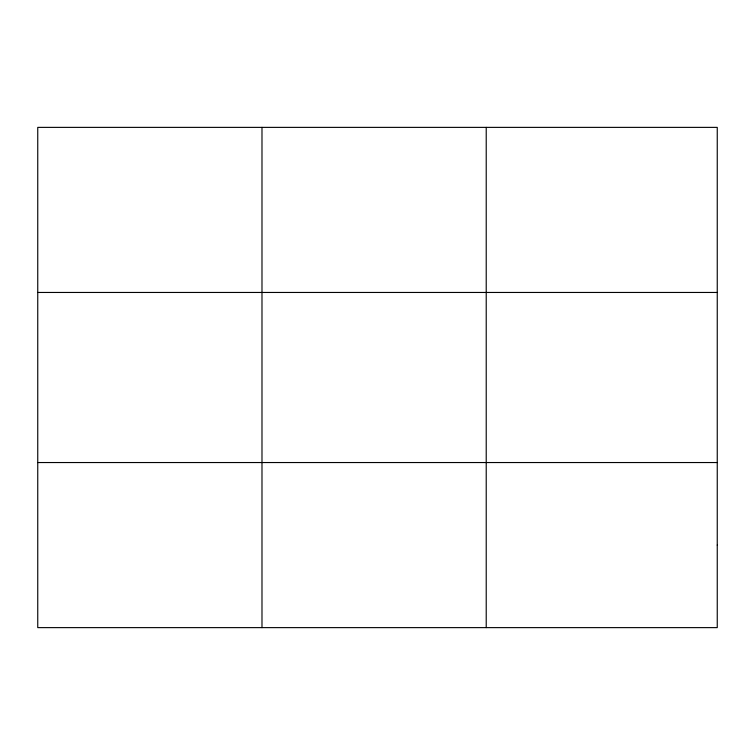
<?xml version="1.0" encoding="UTF-8"?>
<svg xmlns="http://www.w3.org/2000/svg" width="755" height="755" viewBox="0 0 755 755"><rect width="100%" height="100%" fill="white"/><g stroke="black" fill="none" stroke-linecap="round" stroke-linejoin="round"><path stroke-width="1.13" d="M261.985 627.622L261.985 127.378M486.22 627.622L486.22 127.378M37.75 292.459L717.25 292.459M37.75 462.541L717.25 462.541M717.25 545.082L717.25 627.622L37.75 627.622L37.75 127.378L717.25 127.378L717.25 545.082"/></g></svg>
